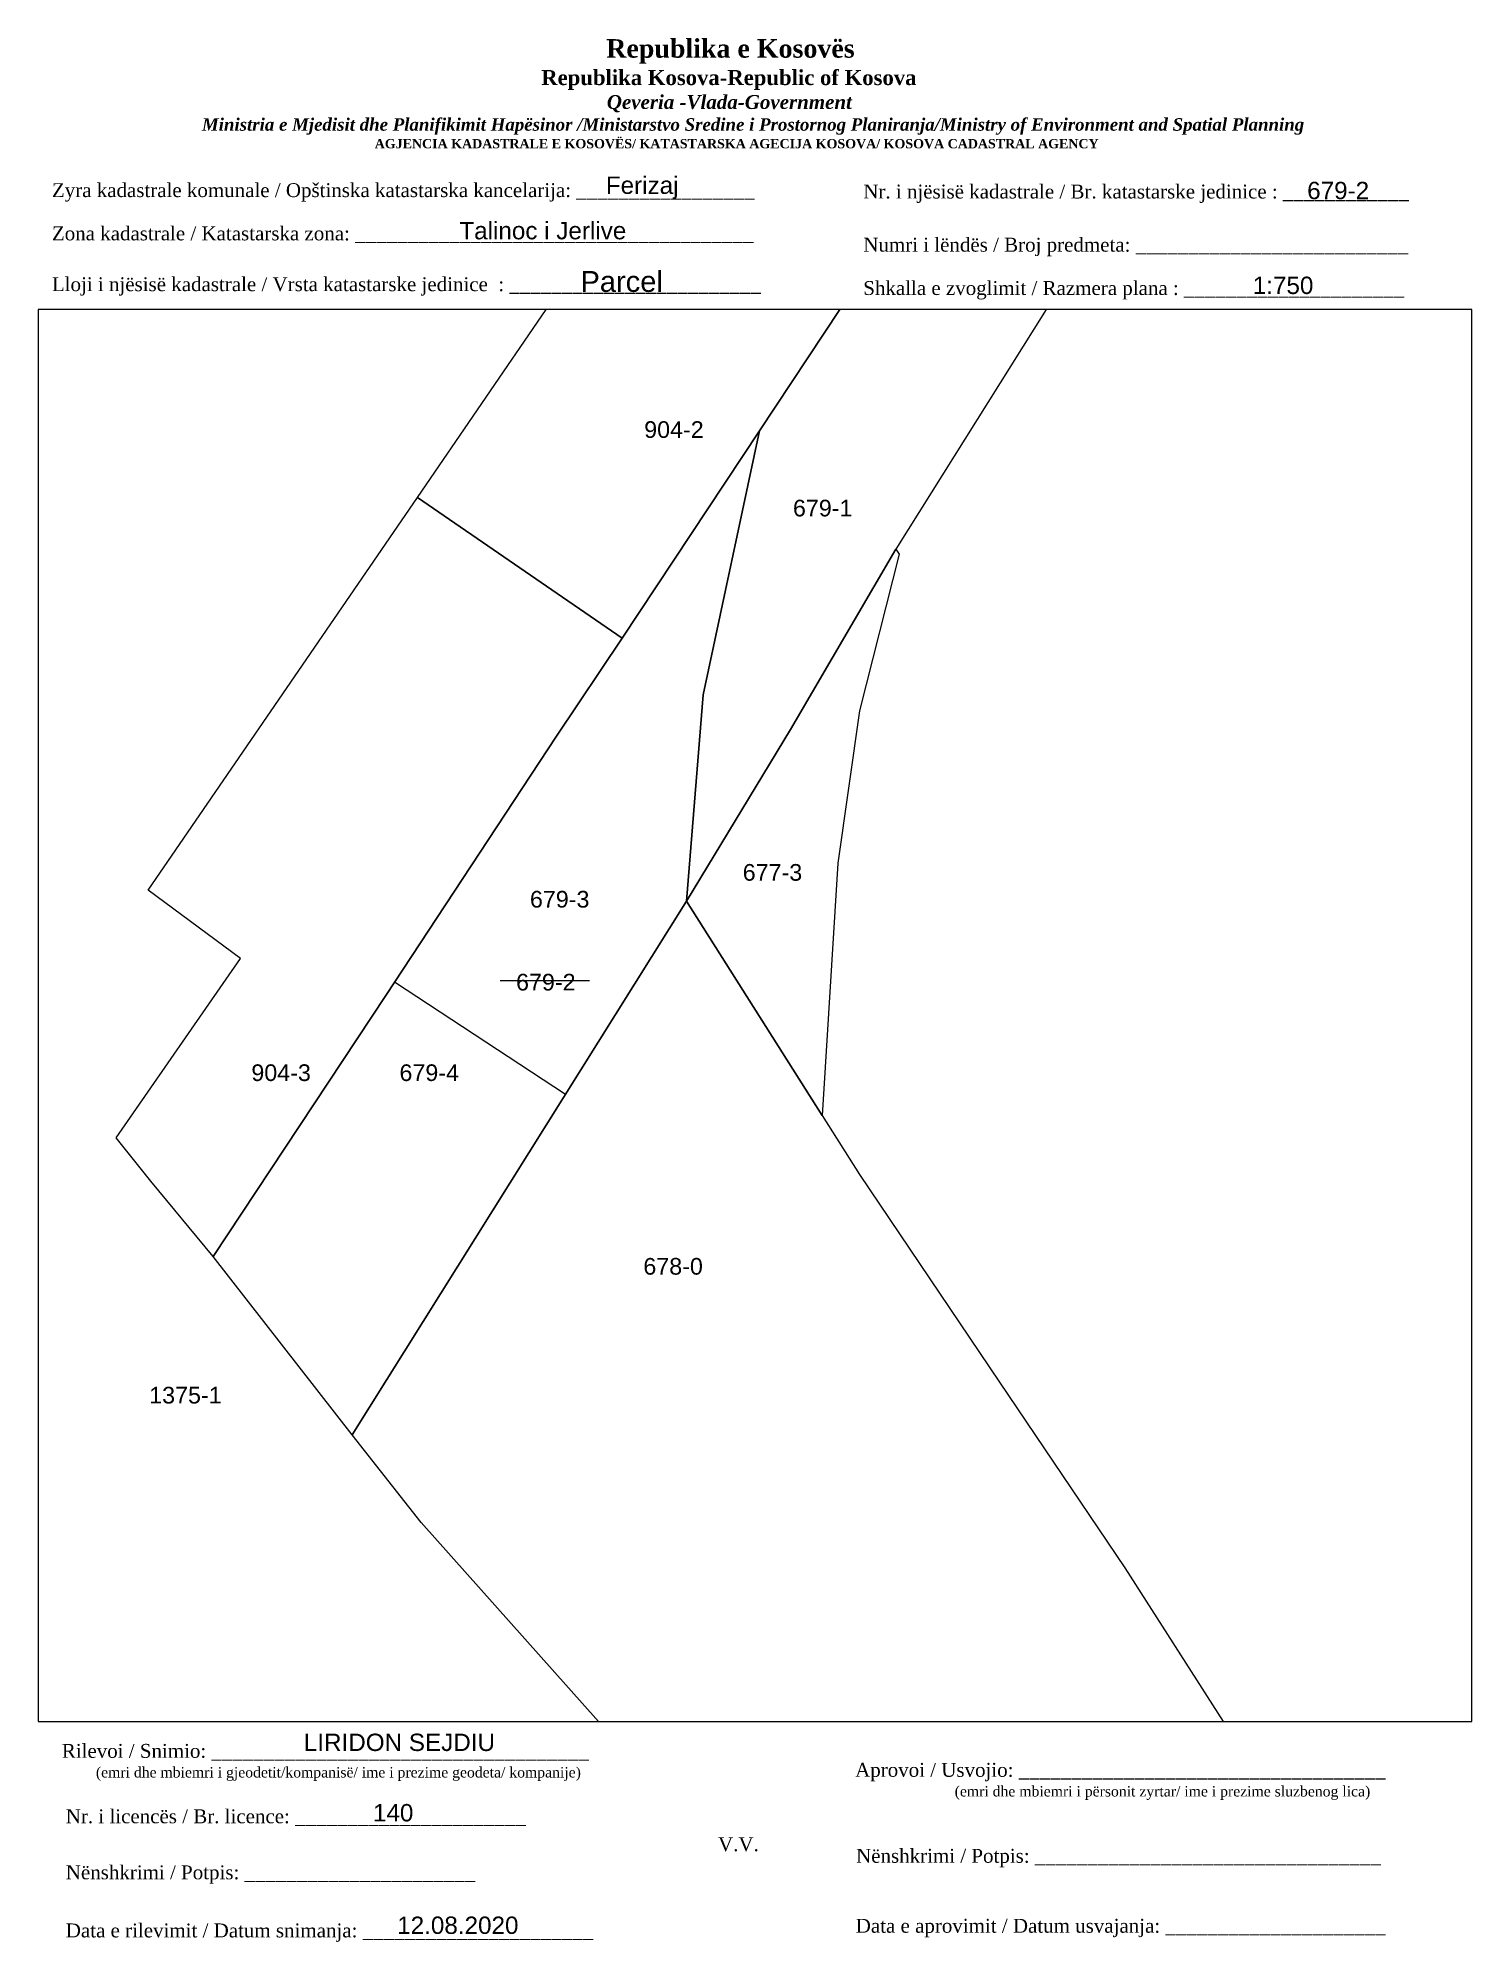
# Paper-space layout 'Manuali' of a CAD drawing. Header units: metres, sheet in millimetres. Extents: x 1 to 208, y 2 to 276.
# The model-space entities are those that its viewports show. They can reach past a viewport. Long polylines and large blocks are cut down to what shows.
import ezdxf

# ---------------------------------------------------------------- set-up
doc = ezdxf.new("R2010")
doc.units = ezdxf.units.M
doc.layers.get('0').update_dxf_attribs({"lineweight": 0})
for name, color, linetype, lineweight in [('Korniza e jashtme', 7, 'Continuous', 0), ('Ndarjet', 1, 'Continuous', 0), ('Nr-Baz', 250, 'Continuous', 0), ('Nr-Kojshi', 254, 'Continuous', 0), ('Nr-Ri', 1, 'Continuous', 0), ('Parc-Baz', 7, 'Continuous', 0), ('Parc-Kojshi', 254, 'Continuous', 0)]:
    doc.layers.add(name, color=color, linetype=linetype, lineweight=lineweight)
doc.styles.get("Standard").update_dxf_attribs({"font": 'arial.ttf'})

msp = doc.modelspace()

# ---------------------------------------------------------------- linework, layer by layer
at = {"layer": 'Ndarjet', "flags": 128}
for points in [[(7511216.11, 4693344.7), (7511197.64, 4693356.86)], [(7511209.04, 4693357.04), (7511218.71, 4693357.04)]]:
    msp.add_lwpolyline(points, dxfattribs=at)
at = {"layer": 'Parc-Baz', "flags": 128}
msp.add_lwpolyline([(7511237.1, 4693416.41), (7511231.01, 4693387.91), (7511229.21, 4693365.59), (7511193.07, 4693307.93), (7511178.02, 4693327.2), (7511196.69, 4693355.41), (7511215.13, 4693383.41), (7511222.25, 4693394.02)], close=True, dxfattribs=at)
at = {"layer": 'Parc-Kojshi', "flags": 128}
for points in [[(7511342.77, 4693548.17), (7511316.38, 4693506.62), (7511251.81, 4693403.62), (7511240.44, 4693384.13), (7511229.21, 4693365.59), (7511231.01, 4693387.91), (7511237.1, 4693416.41), (7511251.47, 4693438.2), (7511254.59, 4693443.28), (7511263.15, 4693457.2), (7511297.9, 4693512.01), (7511331.55, 4693565.6), (7511332.09, 4693561.53), (7511342.77, 4693548.17)], [(7511251.47, 4693438.2), (7511237.1, 4693416.41), (7511222.25, 4693394.02), (7511200.13, 4693409.22), (7511233.35, 4693457.71), (7511254.59, 4693443.28), (7511251.47, 4693438.2)], [(7511178.02, 4693327.2), (7511171.29, 4693335.34), (7511167.56, 4693340.02), (7511180.97, 4693359.41), (7511170.99, 4693366.78), (7511200.13, 4693409.22), (7511222.25, 4693394.02), (7511215.13, 4693383.41), (7511196.69, 4693355.41), (7511178.02, 4693327.2)], [(7511251.81, 4693403.62), (7511252.17, 4693403.08), (7511247.88, 4693386.17), (7511245.55, 4693369.69), (7511243.85, 4693342.44), (7511229.21, 4693365.59), (7511240.44, 4693384.13), (7511251.81, 4693403.62)], [(7511243.85, 4693342.44), (7511247.88, 4693336.08), (7511263.04, 4693313.62), (7511276.58, 4693293.58), (7511315.53, 4693232.7), (7511330.44, 4693209.4), (7511309.87, 4693195.05), (7511304.45, 4693193.16), (7511294.71, 4693196.41), (7511280.9, 4693208.72), (7511257.22, 4693236.06), (7511230.56, 4693264.76), (7511200.51, 4693298.46), (7511193.07, 4693307.93), (7511229.21, 4693365.59), (7511243.85, 4693342.44)]]:
    msp.add_lwpolyline(points, dxfattribs=at)

# ---------------------------------------------------------------- texts
at = {"layer": 'Nr-Baz', "insert": (7511210.77, 4693357.75), "char_height": 1.8, "attachment_point": 1}
msp.add_mtext_dynamic_manual_height_columns('679-2', width=5.1429, gutter_width=1, heights=[0], dxfattribs=at)
at = {"layer": 'Nr-Kojshi', "char_height": 1.8, "attachment_point": 1}
for s, insert in [('904-2', (7511224.62, 4693417.45)), ('679-1', (7511240.7, 4693408.97)), ('677-3', (7511235.27, 4693369.61)), ('904-3', (7511182.16, 4693347.97)), ('678-0', (7511224.53, 4693327.05)), ('1375-1', (7511171.12, 4693313.13))]:
    msp.add_mtext_dynamic_manual_height_columns(s, width=5.1429, gutter_width=1, heights=[0], dxfattribs=dict(at, insert=insert))
at = {"layer": 'Nr-Ri', "char_height": 1.8, "attachment_point": 1}
for s, insert in [('679-3', (7511212.27, 4693366.71)), ('679-4', (7511198.17, 4693347.97))]:
    msp.add_mtext_dynamic_manual_height_columns(s, width=5.1429, gutter_width=1, heights=[0], dxfattribs=dict(at, insert=insert))

psp = doc.layouts.new('Manuali')

# ---------------------------------------------------------------- texts
for s, insert, char_height, width, attachment_point in [('\\pi77.297;{\\fBook Antiqua|b1|i0|c0|p18;\\H1.333x;Republika e Kosovës\\fTimes New Roman|b1|i0|c0|p18;\\P\\pi67.927;\\fBook Antiqua|b1|i0|c0|p18;\\H0.8125x;Republika Kosova-Republic of Kosova\\fTimes New Roman|b1|i0|c0|p18;\\P\\pi77.378;\\fBook Antiqua|b1|i1|c0|p18;\\H0.9233x;Qeveria -Vlada-Government \\P\\pi13.032,l6,t23.033;\\fTimes New Roman|b1|i1|c0|p18;\\H0.9x;Ministria e Mjedisit dhe Planifikimit Hapësinor /Ministarstvo Sredine i Prostornog Planiranja/Ministry of Environment and Spatial Planning\\P\\pi43.931,l0,tz;\\fBook Antiqua|b1|i0|c0|p18;\\H0.7406x;AGJENCIA KADASTRALE E KOSOVËS/ KATASTARSKA AGECIJA KOSOVA/ KOSOVA CADASTRAL AGENCY}', (5.57, 275.89), 2, 191.8237, 1), ('{\\fTimes New Roman|b0|i0|c0|p18;Zyra kadastrale komunale / Opštinska katastarska kancelarija: _________________}', (2.98, 255.14), 2, 100.6873, 1), ('Ferizaj', (88.05, 254.47), 2.5, 9.9735, 5), ('{\\fTimes New Roman|b0|i0|c0|p18;Nr. i njësisë kadastrale / Br. katastarske jedinice : ____________}', (119.91, 254.94), 2, 79.9484, 1), ('679-2', (188.35, 254.07), 2.5, 9.6047, 5), ('Talinoc i Jerlive', (73.73, 248.29), 2.5, 41.1507, 5), ('{\\fTimes New Roman|b0|i0|c0|p18;Zona kadastrale / Katastarska zona: ______________________________________}', (2.98, 248.91), 2, 100.6873, 1), ('{\\fTimes New Roman|b0|i0|c0|p18;Numri i lëndës / Broj predmeta: __________________________}', (119.91, 247.28), 2, 79.9484, 1), ('{\\fTimes New Roman|b0|i0|c0|p18;Lloji i njësisë kadastrale / Vrsta katastarske jedinice  : ________________________}', (2.98, 241.59), 2, 100.6873, 1), ('{\\fArial|b0|i0|c0|p34;Parcel}', (85.09, 240.96), 3, 11.2939, 5), ('1:750', (180.41, 240.41), 2.5, 10.1784, 5), ('{\\fTimes New Roman|b0|i0|c0|p18;Shkalla e zvoglimit / Razmera plana : _____________________}', (119.91, 241.04), 2, 79.9484, 1), ('{\\fTimes New Roman|b0|i0|c0|p18;Rilevoi / Snimio: ____________________________________\\P     \\H0.75x;(emri dhe mbiemri i gjeodetit/kompanisë/ ime i prezime geodeta/ kompanije)}', (42.38, 27.65), 2, 74.7958, 5), ('LIRIDON SEJDIU', (53.06, 30.53), 2.5, 27.1816, 5), ('{\\fTimes New Roman|b0|i0|c0|p18; Aprovoi / Usvojio: ___________________________________\\P                    \\H0.75x;(emri dhe mbiemri i përsonit zyrtar/ ime i prezime sluzbenog lica)}', (117.98, 27.58), 2, 83.344, 1), ('{\\fTimes New Roman|b0|i0|c0|p18;Nr. i licencës / Br. licence: ______________________\\P                                }', (4.98, 20.89), 2, 83.344, 1), ('140', (52.16, 20.39), 2.5, 5.3971, 5), ('{\\fTimes New Roman|b0|i0|c0|p18;V.V.                                 }', (101.92, 15.84), 2, 5.7076, 5), ('{\\fTimes New Roman|b0|i0|c0|p18; Nënshkrimi / Potpis: _________________________________}', (118.12, 15.2), 2, 83.344, 1), ('{\\fTimes New Roman|b0|i0|c0|p18;Nënshkrimi / Potpis: ______________________\\P                                 }', (4.98, 12.82), 2, 83.344, 1), ('{\\fTimes New Roman|b0|i0|c0|p18;Data e rilevimit / Datum snimanja: ______________________\\P                                 }', (4.98, 4.45), 2, 83.344, 1), ('12.08.2020', (61.48, 4.18), 2.5, 21.186, 5), ('{\\fTimes New Roman|b0|i0|c0|p18; Data e aprovimit / Datum usvajanja: _____________________}', (118.07, 5.12), 2, 83.344, 1)]:
    psp.add_mtext(s, dxfattribs=dict(insert=insert, char_height=char_height, width=width, attachment_point=attachment_point))

# ---------------------------------------------------------------- viewports
at = {"layer": 'Korniza e jashtme', "view_target_point": (370776.43, 310629.57)}
psp.add_viewport(center=(104.31, 135.25), size=(206.65, 203.4046), view_center_point=(7140460.17, 4382723.68), view_height=152.5534, dxfattribs=at)

doc.saveas('drawing.dxf')
